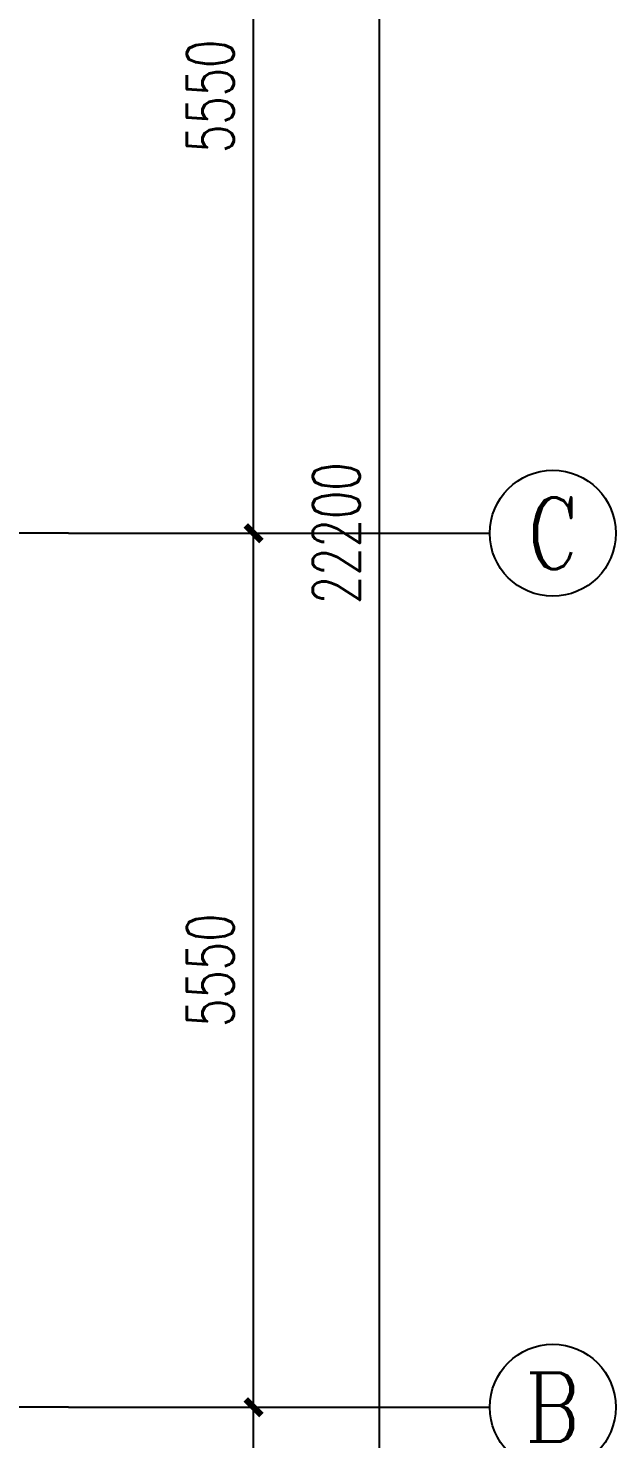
# Model space of a CAD drawing. Extents: x 19098 to 79498, y 3162 to 205862.
# Drawn here: x 64825 to 68556, y 105339 to 114296 of the extents above; entities that cross this region are included whole.
import ezdxf
from ezdxf.enums import TextEntityAlignment as Align

# ---------------------------------------------------------------- set-up
doc = ezdxf.new("R2010")
doc.units = 0
doc.header["$LTSCALE"] = 1000
doc.header["$MEASUREMENT"] = 0
doc.linetypes.add('DOTE', pattern=[2.42, 2, -0.2, 0.02, -0.2])
for name, color, linetype in [('AXIS', 3, 'Continuous'), ('AXIS_TEXT', 7, 'Continuous'), ('DOTE', 1, 'Continuous')]:
    doc.layers.add(name, color=color, linetype=linetype)
doc.styles.add('_TCH_AXIS', font='COMPLEX', dxfattribs={"bigfont": 'GBCBIG'})
doc.styles.add('_TCH_DIM_T3', font='SIMPLEX', dxfattribs={"width": 0.705882, "bigfont": 'GBCBIG'})
doc.styles.add('COMPLEX', font='COMPLEX', dxfattribs={"bigfont": 'AllInOneBig.shx'})
doc.dimstyles.new('_TCH_ARCH&&100', dxfattribs={"dimtxt": 297.5, "dimasz": 100, "dimexe": 250, "dimexo": 300, "dimgap": 126.25, "dimtad": 1, "dimdec": 0, "dimzin": 0, "dimdsep": 46, "dimtxsty": '_TCH_DIM_T3', "dimblk": 'ARCHTICK', "dimcen": 0.09, "dimclrt": 7, "dimazin": 2, "dimtfac": 1, "dimtdec": 0, "dimtix": 1, "dimtmove": 2, "dimatfit": 3, "dimfxl": 1, "dimtolj": 1, "dimtzin": 0, "dimarcsym": 0})

# ---------------------------------------------------------------- blocks, each defined once
blk = doc.blocks.new('_ArchTick')
at = {"color": 0, "linetype": 'ByBlock', "const_width": 0.4}
blk.add_lwpolyline([(-0.5, -0.5), (0.5, 0.5)], dxfattribs=at)
blk = doc.blocks.new('*D218')
at = {"layer": 'AXIS', "color": 0, "lineweight": -2}
for p, q in [((65380.6, 105539.2), (66506, 105539.2)), ((66256, 99989.2), (66256, 105539.2)), ((65380.6, 99989.2), (66506, 99989.2))]:
    blk.add_line(p, q, dxfattribs=at)
at = {"layer": 'Defpoints', "color": 0}
for p in [(65080.6, 105539.2), (66256, 105539.2), (65080.6, 99989.2)]:
    blk.add_point(p, dxfattribs=at)
at = {"layer": 'AXIS', "color": 0, "lineweight": -2, "xscale": 100, "yscale": 100, "zscale": 100}
for p, rotation in [((66256, 105539.2), 90), ((66256, 99989.2), 270)]:
    blk.add_blockref('_ArchTick', p, dxfattribs=dict(at, rotation=rotation))
at = {"layer": 'AXIS', "color": 7, "insert": (65981, 102764.2), "char_height": 297.5, "attachment_point": 5, "rotation": 90, "style": '_TCH_DIM_T3'}
blk.add_mtext('\\A1;5550', dxfattribs=at)
blk = doc.blocks.new('*D219')
at = {"layer": 'AXIS', "color": 0, "lineweight": -2}
for p, q in [((65380.6, 111089.2), (66506, 111089.2)), ((66256, 105539.2), (66256, 111089.2)), ((65380.6, 105539.2), (66506, 105539.2))]:
    blk.add_line(p, q, dxfattribs=at)
at = {"layer": 'Defpoints', "color": 0}
for p in [(65080.6, 111089.2), (66256, 111089.2), (65080.6, 105539.2)]:
    blk.add_point(p, dxfattribs=at)
at = {"layer": 'AXIS', "color": 0, "lineweight": -2, "xscale": 100, "yscale": 100, "zscale": 100}
for p, rotation in [((66256, 111089.2), 90), ((66256, 105539.2), 270)]:
    blk.add_blockref('_ArchTick', p, dxfattribs=dict(at, rotation=rotation))
at = {"layer": 'AXIS', "color": 7, "insert": (65981, 108314.2), "char_height": 297.5, "attachment_point": 5, "rotation": 90, "style": '_TCH_DIM_T3'}
blk.add_mtext('\\A1;5550', dxfattribs=at)
blk = doc.blocks.new('*D220')
at = {"layer": 'AXIS', "color": 0, "lineweight": -2}
for p, q in [((65380.6, 116639.2), (66506, 116639.2)), ((66256, 111089.2), (66256, 116639.2)), ((65380.6, 111089.2), (66506, 111089.2))]:
    blk.add_line(p, q, dxfattribs=at)
at = {"layer": 'Defpoints', "color": 0}
for p in [(65080.6, 116639.2), (66256, 116639.2), (65080.6, 111089.2)]:
    blk.add_point(p, dxfattribs=at)
at = {"layer": 'AXIS', "color": 0, "lineweight": -2, "xscale": 100, "yscale": 100, "zscale": 100}
for p, rotation in [((66256, 116639.2), 90), ((66256, 111089.2), 270)]:
    blk.add_blockref('_ArchTick', p, dxfattribs=dict(at, rotation=rotation))
at = {"layer": 'AXIS', "color": 7, "insert": (65981, 113864.2), "char_height": 297.5, "attachment_point": 5, "rotation": 90, "style": '_TCH_DIM_T3'}
blk.add_mtext('\\A1;5550', dxfattribs=at)
blk = doc.blocks.new('*D223')
at = {"layer": 'AXIS', "color": 0, "lineweight": -2}
for p, q in [((65380.6, 122189.7), (67306, 122189.7)), ((67056, 99989.2), (67056, 122189.7)), ((65380.6, 99989.2), (67306, 99989.2))]:
    blk.add_line(p, q, dxfattribs=at)
at = {"layer": 'Defpoints', "color": 0}
for p in [(65080.6, 122189.7), (67056, 122189.7), (65080.6, 99989.2)]:
    blk.add_point(p, dxfattribs=at)
at = {"layer": 'AXIS', "color": 0, "lineweight": -2, "xscale": 100, "yscale": 100, "zscale": 100}
for p, rotation in [((67056, 122189.7), 90), ((67056, 99989.2), 270)]:
    blk.add_blockref('_ArchTick', p, dxfattribs=dict(at, rotation=rotation))
at = {"layer": 'AXIS', "color": 7, "insert": (66781, 111089.5), "char_height": 297.5, "attachment_point": 5, "rotation": 90, "style": '_TCH_DIM_T3'}
blk.add_mtext('\\A1;22200', dxfattribs=at)
blk = doc.blocks.new('_AXISO')
blk.add_circle((0, 0), 0.5)
at = {"layer": 'AXIS_TEXT', "style": 'COMPLEX', "width": 1.041667}
blk.add_attdef('A', text='', height=0.56, dxfattribs=at).set_placement((-0.25, -0.28), (0.25, -0.28), align=Align.FIT)

msp = doc.modelspace()

# ---------------------------------------------------------------- linework, layer by layer
at = {"layer": 'AXIS'}
for p, q in [((65080.6, 111089.2), (67756, 111089.2)), ((65080.6, 105539.2), (67756, 105539.2))]:
    msp.add_line(p, q, dxfattribs=at)
at = {"layer": 'DOTE', "linetype": 'DOTE'}
for p, q in [((65080.6, 111089.2), (49880.6, 111089.2)), ((65080.6, 105539.2), (49880.6, 105539.2))]:
    msp.add_line(p, q, dxfattribs=at)

# ---------------------------------------------------------------- block references
at = {"layer": 'AXIS'}
ref = msp.add_blockref('_AXISO', (68156, 111089.2), dxfattribs=dict(at, xscale=800, yscale=800, zscale=800))
ref.add_attrib('A', 'C', dxfattribs={"layer": 'AXIS_TEXT', "height": 455.7, "style": '_TCH_AXIS'}).set_placement((67993.3, 110861.4), (68318.8, 110861.4), align=Align.FIT)
ref = msp.add_blockref('_AXISO', (68156, 105539.2), dxfattribs=dict(at, xscale=800, yscale=800, zscale=800))
ref.add_attrib('A', 'B', dxfattribs={"layer": 'AXIS_TEXT', "height": 435.3, "style": '_TCH_AXIS'}).set_placement((67979.9, 105321.6), (68332.2, 105321.6), align=Align.FIT)

# ---------------------------------------------------------------- dimensions: what is measured, and where the dimension line sits
for p1, p2, distance, picture, middle in [((65080.6484, 99989.2204), (65080.6484, 122189.72), -1975.3868, '*D223', (66781.0352, 111089.4702)), ((65080.6, 111089.2), (65080.6, 116639.2), -1175.4, '*D220', (65981, 113864.2)), ((65080.6, 105539.2), (65080.6, 111089.2), -1175.4, '*D219', (65981, 108314.2)), ((65080.6, 99989.2), (65080.6, 105539.2), -1175.4, '*D218', (65981, 102764.2))]:
    dim = msp.add_aligned_dim(p1=p1, p2=p2, distance=distance, dimstyle='_TCH_ARCH&&100', dxfattribs=at)
    dim.commit()
    dim.dimension.update_dxf_attribs({"geometry": picture, "text_midpoint": middle})

doc.saveas('drawing.dxf')
